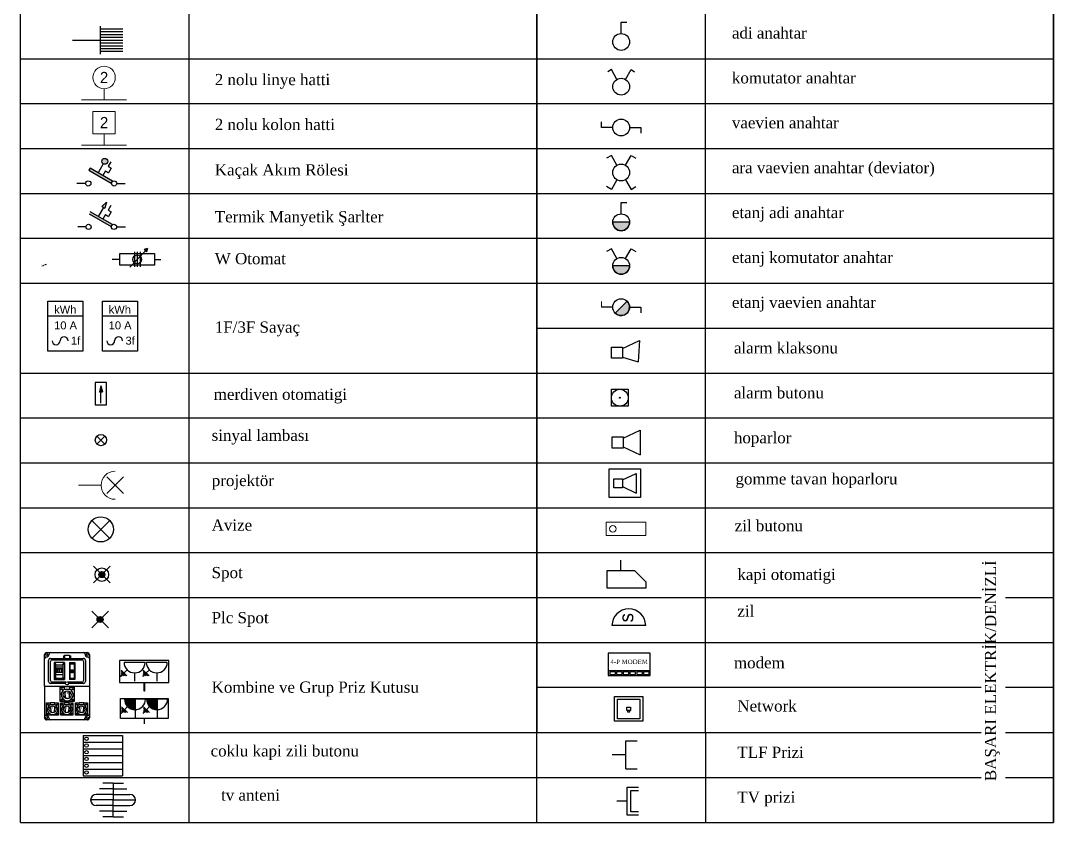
# Model space of a CAD drawing. Header units: centimetres. Extents: x 158658 to 162658, y -423569 to -420790.
# Drawn here: x 158658 to 159578, y -423282 to -422568 of the extents above; entities that cross this region are included whole.
import ezdxf
from ezdxf.enums import TextEntityAlignment as Align

# ---------------------------------------------------------------- set-up
doc = ezdxf.new("R2010")
doc.units = ezdxf.units.CM
doc.header["$MEASUREMENT"] = 0
doc.layers.add('DOGAL_ZEMIN_KLISE', color=5, linetype='Continuous', lineweight=0)
doc.layers.add('esembol', color=4, linetype='Continuous', lineweight=30)
doc.layers.add('eyazi', color=2, linetype='Continuous')
doc.styles.add('Başarı', font='times.ttf', dxfattribs={"height": 0.08})

# ---------------------------------------------------------------- blocks, each defined once
blk = doc.blocks.new('A$C660572BC')
at = {"layer": 'esembol'}
for p, q in [((0, 47.11), (0, 58.22)), ((1.78, 60), (11.24, 60)), ((5.29, 60), (38.22, 60)), ((16.85, 57), (17.74, 57)), ((16.85, 57), (16.85, 54.77)), ((17.74, 57.72), (22.26, 57.72)), ((17.74, 57.72), (17.74, 54.77)), ((22.26, 57.72), (22.26, 54.77)), ((22.26, 57), (23.15, 57)), ((23.15, 57), (23.15, 54.77)), ((40, 58.22), (40, 30)), ((0, 30), (0, 54.73)), ((3.64, 34.32), (3.64, 52.99)), ((5.27, 35.16), (5.27, 51.96)), ((5.41, 54.77), (34.59, 54.77)), ((6.87, 53.56), (33.13, 53.56)), ((17.8, 51.02), (8.42, 51.02)), ((8.42, 51.02), (8.42, 35.97)), ((17.8, 51.02), (17.8, 35.97)), ((22.2, 51.02), (22.2, 35.97)), ((22.2, 51.02), (26.89, 51.02)), ((34.73, 51.96), (34.73, 35.16)), ((36.36, 52.99), (36.36, 34.32)), ((0, 30), (40, 30)), ((0, 30), (0, 1.78)), ((18.54, 32.55), (5.41, 32.55)), ((18.95, 33.56), (6.87, 33.56)), ((8.42, 35.97), (17.8, 35.97)), ((14.04, 16.45), (14.04, 29.18)), ((14.04, 29.18), (17.88, 29.18)), ((17.88, 29.61), (22.5, 29.61)), ((17.88, 27.25), (17.88, 29.61)), ((33.13, 33.56), (21.05, 33.56)), ((34.59, 32.55), (21.46, 32.55)), ((26.89, 35.97), (22.2, 35.97)), ((22.5, 27.25), (22.5, 29.61)), ((22.5, 29.18), (26.34, 29.18)), ((26.34, 29.18), (26.34, 16.45)), ((40, 30), (40, 1.78)), ((17.88, 27.25), (22.5, 27.25)), ((18.11, 19.5), (18.51, 25.53)), ((18.13, 25.3), (18.42, 19.33)), ((22.25, 25.3), (21.85, 19.27)), ((22.22, 19.5), (21.94, 25.48)), ((1.84, 4.26), (1.84, 15.26)), ((1.84, 15.26), (5.16, 15.26)), ((5.16, 15.63), (9.16, 15.63)), ((5.16, 13.59), (5.16, 15.63)), ((5.16, 13.59), (9.16, 13.59)), ((5.38, 11.91), (5.63, 6.75)), ((8.94, 11.91), (8.6, 6.7)), ((9.16, 13.59), (9.16, 15.63)), ((9.16, 15.26), (12.48, 15.26)), ((12.48, 15.26), (12.48, 4.26)), ((26.34, 16.45), (14.04, 16.45)), ((14.56, 4.26), (14.56, 15.26)), ((14.56, 15.26), (17.88, 15.26)), ((17.88, 15.63), (21.87, 15.63)), ((17.88, 13.59), (17.88, 15.63)), ((17.88, 13.59), (21.87, 13.59)), ((18.1, 11.91), (18.35, 6.75)), ((21.65, 11.91), (21.31, 6.7)), ((21.87, 13.59), (21.87, 15.63)), ((21.87, 15.26), (25.19, 15.26)), ((25.19, 15.26), (25.19, 4.26)), ((27.52, 4.26), (27.52, 15.26)), ((27.52, 15.26), (30.84, 15.26)), ((30.84, 13.59), (30.84, 15.63)), ((30.84, 15.63), (34.83, 15.63)), ((30.84, 13.59), (34.83, 13.59)), ((31.06, 11.91), (31.31, 6.75)), ((34.62, 11.91), (34.27, 6.7)), ((34.83, 13.59), (34.83, 15.63)), ((34.83, 15.26), (38.15, 15.26)), ((38.15, 15.26), (38.15, 4.26)), ((12.48, 4.26), (1.84, 4.26)), ((25.19, 4.26), (14.56, 4.26)), ((38.15, 4.26), (27.52, 4.26)), ((38.22, 0), (1.78, 0))]:
    blk.add_line(p, q, dxfattribs=at)
for points in [[(10.06, 49.16), (16.25, 49.16), (16.25, 37.01), (10.06, 37.01)], [(22.75, 50.05), (26.33, 50.05), (26.33, 36.8), (22.75, 36.8)], [(10.29, 45.76), (16.14, 45.76), (16.14, 42.12), (10.29, 42.12)], [(10.46, 45.45), (16.06, 45.45), (16.06, 45.07), (10.46, 45.07)], [(10.82, 45.07), (11.09, 45.07), (11.09, 42.7), (10.82, 42.7)], [(13.13, 45.07), (13.39, 45.07), (13.39, 42.7), (13.13, 42.7)], [(15.44, 45.07), (15.71, 45.07), (15.71, 42.7), (15.44, 42.7)], [(23.72, 44.68), (25.13, 44.68), (25.13, 42.01), (23.72, 42.01)]]:
    blk.add_lwpolyline(points, close=True, dxfattribs=at)
for points in [[(10.06, 47.34), (16.25, 47.34)], [(26.89, 51.02), (26.89, 35.97)], [(10.06, 40.55), (16.25, 40.55)], [(22.75, 43.42), (26.33, 43.42)]]:
    blk.add_lwpolyline(points, dxfattribs=at)
for centre, radius in [((1.78, 58.17), 0.864), ((38.22, 58.17), 0.864), ((9.37, 49.92), 0.54), ((16.95, 49.92), 0.54), ((9.29, 36.83), 0.54), ((16.95, 36.83), 0.54), ((15.29, 27.32), 0.54), ((20, 32.55), 1.46), ((25.08, 27.32), 0.54), ((15.29, 17.94), 0.54), ((20.19, 22.41), 3.55), ((25.08, 17.94), 0.54), ((2.93, 13.65), 0.467), ((7.16, 9.41), 3.07), ((11.39, 13.65), 0.467), ((15.64, 13.65), 0.467), ((19.87, 9.41), 3.07), ((24.1, 13.65), 0.467), ((28.6, 13.65), 0.467), ((32.83, 9.41), 3.07), ((37.06, 13.65), 0.467), ((1.78, 1.83), 0.864), ((2.93, 5.55), 0.467), ((11.39, 5.55), 0.467), ((15.64, 5.55), 0.467), ((24.1, 5.55), 0.467), ((28.6, 5.55), 0.467), ((37.06, 5.55), 0.467), ((38.22, 1.83), 0.864)]:
    blk.add_circle(centre, radius, dxfattribs=at)
for centre, radius, start, end in [((1.78, 58.22), 1.78, 90, 180), ((1.33, 54.73), 1.33, 90.54494, 180), ((1.3, 58.73), 2.67, 270.54494, 359.12611), ((5.29, 58.67), 1.33, 90, 179.12611), ((34.71, 58.67), 1.33, 0.87389, 90), ((38.7, 58.73), 2.67, 180.87389, 269.45506), ((38.22, 58.22), 1.78, 0, 90), ((38.22, 58.22), 1.78, 0, 90), ((38.67, 54.73), 1.33, 0, 89.45506), ((5.41, 52.99), 1.78, 90, 180), ((6.87, 51.96), 1.6, 90, 180), ((33.13, 51.96), 1.6, 0, 90), ((34.59, 52.99), 1.78, 0, 90), ((5.41, 34.32), 1.78, 180, 270), ((6.87, 35.16), 1.6, 180, 270), ((33.13, 35.16), 1.6, 270, 0), ((34.59, 34.32), 1.78, 270, 0), ((20.19, 22.41), 5.37, 115.50859, 64.49141), ((7.16, 9.41), 4.63, 115.50859, 64.49141), ((19.87, 9.41), 4.63, 115.50859, 64.49141), ((32.83, 9.41), 4.63, 115.50859, 64.49141), ((1.33, 5.27), 1.33, 180, 269.45506), ((1.78, 1.78), 1.78, 180, 270), ((1.78, 1.78), 1.78, 180, 270), ((1.3, 1.27), 2.67, 0.87389, 89.45506), ((5.29, 1.33), 1.33, 180.87389, 270), ((34.71, 1.33), 1.33, 270, 359.12611), ((38.7, 1.27), 2.67, 90.54494, 179.12611), ((38.22, 1.78), 1.78, 270, 0), ((38.22, 1.78), 1.78, 270, 0), ((38.22, 1.78), 1.78, 270, 0), ((38.67, 5.27), 1.33, 270.54494, 0)]:
    blk.add_arc(centre, radius, start, end, dxfattribs=at)
at = {"layer": 'eyazi', "attachment_point": 3}
for s, insert, char_height, width in [('\\pxqc;{\\fTimes New Roman Tur|b0|i0|c162|p18;3\\P\\fArial|b0|i0|c162|p34;\\H1.083x;~}', (26.41, 25.26), 2.3152, 12.6168), ('\\pxqc;{\\fTimes New Roman Tur|b0|i0|c162|p18;1\\P\\fArial|b0|i0|c162|p34;\\H1.083x;~}', (12.58, 11.72), 2, 10.8989), ('\\pxqc;{\\fTimes New Roman Tur|b0|i0|c162|p18;1\\P\\fArial|b0|i0|c162|p34;\\H1.083x;~}', (25.23, 11.72), 2, 10.8989), ('\\pxqc;{\\fTimes New Roman Tur|b0|i0|c162|p18;1\\P\\fArial|b0|i0|c162|p34;\\H1.083x;~}', (38.24, 11.72), 2, 10.8989)]:
    blk.add_mtext(s, dxfattribs=dict(at, insert=insert, char_height=char_height, width=width))
blk = doc.blocks.new('kapi otomatigi')
at = {"color": 0}
blk.add_line((0.125, 0.15), (0.125, 0.2469), dxfattribs=at)
blk.add_lwpolyline([(0, 0), (0.35, 0), (0.35, 0.05), (0.25, 0.15), (0, 0.15)], close=True, dxfattribs=at)
blk = doc.blocks.new('gomme tavan hoparloru')
at = {"layer": 'esembol'}
for p, q in [((0.15, 0.038), (0.3, 0.109)), ((0.3, 0.109), (0.3, -0.109)), ((0.15, -0.038), (0.3, -0.109))]:
    blk.add_line(p, q, dxfattribs=at)
for points in [[(0, 0.159), (0.35, 0.159), (0.35, -0.159), (0, -0.159)], [(0.05, 0.05), (0.15, 0.05), (0.15, -0.05), (0.05, -0.05)]]:
    blk.add_lwpolyline(points, close=True, dxfattribs=at)
blk = doc.blocks.new('hoparlor')
at = {"layer": 'esembol'}
for p, q in [((0.1, 0.0384), (0.25, 0.109)), ((0.25, 0.109), (0.25, -0.109)), ((0.1, -0.0384), (0.25, -0.109))]:
    blk.add_line(p, q, dxfattribs=at)
blk.add_lwpolyline([(0, 0.05), (0.1, 0.05), (0.1, -0.05), (0, -0.05)], close=True, dxfattribs=at)
blk = doc.blocks.new('alarm butonu')
at = {"layer": 'esembol'}
blk.add_lwpolyline([(-0.05, 0.05), (0.05, 0.05), (0.05, -0.05), (-0.05, -0.05)], close=True, dxfattribs=at)
for radius in [0.05, 0.0025]:
    blk.add_circle((0, 0), radius, dxfattribs=at)
blk = doc.blocks.new('alarm klaksonu')
at = {"layer": 'esembol'}
for p, q in [((0.1, 0.0384), (0.25, 0.109)), ((0.25, 0.109), (0.2391, -0.0812)), ((0.1, -0.0384), (0.2391, -0.0812))]:
    blk.add_line(p, q, dxfattribs=at)
blk.add_lwpolyline([(0, 0.05), (0.1, 0.05), (0.1, -0.05), (0, -0.05)], close=True, dxfattribs=at)
blk = doc.blocks.new('zil butonu')
at = {"layer": 'esembol', "lineweight": 0}
for p, q in [((0, 0.06), (0.1763, 0.06)), ((0, 0.06), (0, 0)), ((0.1763, 0.06), (0.1763, 0)), ((0, 0), (0.1763, 0))]:
    blk.add_line(p, q, dxfattribs=at)
blk.add_circle((0.0295, 0.03), 0.015, dxfattribs=at)
blk = doc.blocks.new('projektör')
at = {"color": 0, "lineweight": 0}
for p, q in [((0, 0), (-0.2, 0)), ((0.0508, 0.0742), (0.1992, -0.0742)), ((0.0508, -0.0742), (0.1992, 0.0742))]:
    blk.add_line(p, q, dxfattribs=at)
blk.add_circle((0.125, 0), 0.005, dxfattribs=at)
blk.add_arc((0.125, 0), 0.125, 90, 270, dxfattribs=at)
blk = doc.blocks.new('2 nolu kolon hatti')
at = {"color": 0, "lineweight": 0}
for p, q in [((0, 0.1), (0, 0)), ((-0.2, 0), (0.2, 0))]:
    blk.add_line(p, q, dxfattribs=at)
blk.add_lwpolyline([(-0.1, 0.3), (0.1, 0.3), (0.1, 0.1), (-0.1, 0.1)], close=True, dxfattribs=at)
blk.add_text('2', height=0.1, dxfattribs=at).set_placement((0, 0.2), align=Align.MIDDLE_CENTER)
blk = doc.blocks.new('2 nolu linye hatti')
at = {"color": 0, "lineweight": 0}
for p, q in [((0, 0.1), (0, 0)), ((-0.2, 0), (0.2, 0))]:
    blk.add_line(p, q, dxfattribs=at)
blk.add_circle((0, 0.2), 0.1, dxfattribs=at)
blk.add_text('2', height=0.1, dxfattribs=at).set_placement((0, 0.2), align=Align.MIDDLE_CENTER)
blk = doc.blocks.new('etanj vaevien anahtar')
at = {"layer": 'esembol'}
h = blk.add_hatch(color=256, dxfattribs=at)
edge = h.paths.add_edge_path()
edge.add_arc((0, 0), 0.075, 225, 360)
edge.add_arc((0, 0), 0.075, 360, 405)
edge.add_line((0.053, 0.053), (-0.053, -0.053))
at = {"color": 0, "lineweight": 0}
blk.add_line((-0.175, 0), (-0.175, 0.05), dxfattribs=at)
at = {"layer": 'esembol'}
for p, q in [((-0.053, -0.053), (0.053, 0.053)), ((-0.075, 0), (-0.175, 0)), ((0.075, 0), (0.175, 0)), ((0.175, 0), (0.175, -0.05))]:
    blk.add_line(p, q, dxfattribs=at)
blk.add_lwpolyline([(-0.053, -0.053, 0.668179), (0.075, 0, 0.198912), (0.053, 0.053)], format="xyb", close=True, dxfattribs=at)
blk.add_circle((0, 0), 0.075, dxfattribs=at)
blk = doc.blocks.new('etanj komutator anahtar')
at = {"layer": 'esembol'}
h = blk.add_hatch(color=256, dxfattribs=at)
edge = h.paths.add_edge_path()
edge.add_line((0.075, 0), (-0.075, 0))
edge.add_arc((0, 0), 0.075, 180, 360)
for p, q in [((-0.0875, 0.1516), (-0.1308, 0.1266)), ((-0.0375, 0.065), (-0.0875, 0.1516)), ((0.0375, 0.065), (0.0875, 0.1516)), ((0.0875, 0.1516), (0.1308, 0.1266)), ((0.075, 0), (-0.075, 0))]:
    blk.add_line(p, q, dxfattribs=at)
blk.add_lwpolyline([(0.075, 0), (-0.075, 0, 1)], format="xyb", close=True, dxfattribs=at)
blk.add_circle((0, 0), 0.075, dxfattribs=at)
blk = doc.blocks.new('etanj adi anahtar')
at = {"layer": 'esembol'}
h = blk.add_hatch(color=256, dxfattribs=at)
edge = h.paths.add_edge_path()
edge.add_line((0.075, 0), (-0.075, 0))
edge.add_arc((0, 0), 0.075, 180, 360)
for p, q in [((0, 0.175), (0.05, 0.175)), ((0, 0.075), (0, 0.175)), ((0.075, 0), (-0.075, 0))]:
    blk.add_line(p, q, dxfattribs=at)
blk.add_lwpolyline([(0.075, 0), (-0.075, 0, 1)], format="xyb", close=True, dxfattribs=at)
blk.add_circle((0, 0), 0.075, dxfattribs=at)
blk = doc.blocks.new('ara vaevien anahtar (deviator)')
at = {"layer": 'esembol'}
for p, q in [((-0.0875, 0.1516), (-0.1308, 0.1266)), ((-0.0375, 0.065), (-0.0875, 0.1516)), ((0.0375, 0.065), (0.0875, 0.1516)), ((0.0875, 0.1516), (0.1308, 0.1266)), ((-0.0375, -0.065), (-0.0875, -0.1516)), ((0.0375, -0.065), (0.0875, -0.1516)), ((-0.0875, -0.1516), (-0.1308, -0.1266)), ((0.0875, -0.1516), (0.1308, -0.1266))]:
    blk.add_line(p, q, dxfattribs=at)
blk.add_circle((0, 0), 0.075, dxfattribs=at)
blk = doc.blocks.new('vaevien anahtar')
at = {"layer": 'esembol'}
for p, q in [((-0.175, 0), (-0.175, 0.05)), ((-0.075, 0), (-0.175, 0)), ((0.075, 0), (0.175, 0)), ((0.175, 0), (0.175, -0.05))]:
    blk.add_line(p, q, dxfattribs=at)
blk.add_circle((0, 0), 0.075, dxfattribs=at)
blk = doc.blocks.new('komutator anahtar')
at = {"layer": 'esembol'}
for p, q in [((-0.0875, 0.1516), (-0.12, 0.1328)), ((-0.0375, 0.065), (-0.0875, 0.1516)), ((0.0375, 0.065), (0.0875, 0.1516)), ((0.0875, 0.1516), (0.12, 0.1328))]:
    blk.add_line(p, q, dxfattribs=at)
blk.add_circle((0, 0), 0.075, dxfattribs=at)
blk = doc.blocks.new('adi anahtar')
at = {"layer": 'esembol'}
for p, q in [((0, 0.175), (0.05, 0.175)), ((0, 0.075), (0, 0.175))]:
    blk.add_line(p, q, dxfattribs=at)
blk.add_circle((0, 0), 0.075, dxfattribs=at)
blk = doc.blocks.new('sinyal lambası')
at = {"color": 0}
for p, q in [((0.0354, -0.0354), (-0.0354, 0.0354)), ((-0.0354, -0.0354), (0.0354, 0.0354))]:
    blk.add_line(p, q, dxfattribs=at)
blk.add_circle((0, 0), 0.05, dxfattribs=at)
blk = doc.blocks.new('merdiven otomatigi')
blk.add_hatch(color=0).paths.add_polyline_path([(-0.0367, 0.0172), (-0.05, 0.0684), (-0.0633, 0.0172)])
at = {"color": 0}
for p, q in [((-0.05, 0.0684), (-0.0633, 0.0172)), ((-0.0633, 0.0172), (-0.0367, 0.0172)), ((-0.05, 0.0684), (-0.0367, 0.0172)), ((-0.05, -0.0848), (-0.05, 0.0172))]:
    blk.add_line(p, q, dxfattribs=at)
for points in [[(-0.1, -0.1), (0, -0.1), (0, 0.1), (-0.1, 0.1)], [(-0.0367, 0.0172), (-0.05, 0.0684), (-0.0633, 0.0172)]]:
    blk.add_lwpolyline(points, close=True, dxfattribs=at)
blk = doc.blocks.new('A$C79335AB8')
at = {"layer": 'esembol'}
for p, q in [((25, 0), (25, 25)), ((25, 22.5), (45, 22.5)), ((25, 20), (45, 20)), ((0, 12.5), (25, 12.5)), ((25, 17.5), (45, 17.5)), ((25, 15), (45, 15)), ((25, 12.5), (45, 12.5)), ((25, 10), (45, 10)), ((25, 7.5), (45, 7.5)), ((25, 5), (45, 5)), ((25, 2.5), (45, 2.5))]:
    blk.add_line(p, q, dxfattribs=at)
blk = doc.blocks.new('A$C3A996FED')
at = {"layer": 'esembol'}
blk.add_line((30, 0), (0, 0), dxfattribs=at)
blk.add_arc((15, 0), 15, 0, 180, dxfattribs=at)
blk.add_text('s', height=12.5, rotation=90, dxfattribs=at).set_placement((18.97, 2.84))
blk = doc.blocks.new('A$C65FA4EAB')
at = {"layer": 'esembol'}
for p, q in [((18.45, 0), (18.45, 25)), ((18.45, 25), (28.45, 25)), ((18.45, 12.5), (6.02, 12.5)), ((18.45, 0), (28.45, 0))]:
    blk.add_line(p, q, dxfattribs=at)
blk = doc.blocks.new('A$C0F954FB0')
at = {"layer": 'esembol'}
blk.add_line((18.45, 12.5), (9.23, 12.5), dxfattribs=at)
for points in [[(28.45, 0), (18.45, 0), (18.45, 25), (28.45, 25)], [(28.45, 3), (21.45, 3), (21.45, 22), (28.45, 22)]]:
    blk.add_lwpolyline(points, dxfattribs=at)
blk = doc.blocks.new('A$C346063B0')
at = {"color": 0}
for p, q in [((20, 30), (10.77, 30)), ((20, 30), (20, 15)), ((20, 30), (29.23, 30)), ((20, 20), (5, 20)), ((20, 25), (7.89, 25)), ((20, 25), (32.11, 25)), ((20, 20), (35, 20)), ((20, 15), (0, 15)), ((20, 10), (5, 10)), ((20, 15), (40, 15)), ((20, 0), (20, 15)), ((20, 10), (35, 10)), ((20, 5), (7.89, 5)), ((20, 0), (10.77, 0)), ((20, 5), (32.11, 5)), ((20, 0), (29.23, 0))]:
    blk.add_line(p, q, dxfattribs=at)
for centre, start, end in [((5, 15), 90, 180), ((35, 15), 0, 90), ((5, 15), 180, 270), ((35, 15), 270, 0)]:
    blk.add_arc(centre, 5, start, end, dxfattribs=at)
blk = doc.blocks.new('A$C1C3A1EA0')
at = {"layer": 'esembol'}
for p, q in [((0, 36), (0, 30)), ((0, 36), (35, 36)), ((0, 30), (35, 30)), ((0, 30), (0, 24)), ((0, 30), (35, 30)), ((35, 36), (35, 30)), ((35, 30), (35, 24)), ((0, 24), (35, 24)), ((0, 24), (0, 18)), ((0, 24), (35, 24)), ((35, 24), (35, 18)), ((0, 18), (35, 18)), ((0, 18), (0, 12)), ((0, 18), (35, 18)), ((0, 12), (35, 12)), ((0, 12), (0, 6)), ((0, 12), (35, 12)), ((35, 18), (35, 12)), ((35, 12), (35, 6)), ((0, 6), (35, 6)), ((0, 6), (0, 0)), ((0, 6), (35, 6)), ((35, 6), (35, 0)), ((0, 0), (35, 0))]:
    blk.add_line(p, q, dxfattribs=at)
for centre in [(2.95, 33), (2.95, 27), (2.95, 21), (2.95, 15), (2.95, 9), (2.95, 3)]:
    blk.add_circle(centre, 1.5, dxfattribs=at)
blk = doc.blocks.new('A$C4D852A17')
at = {"layer": 'esembol'}
for p, q in [((12.49, 27.31), (27.31, 12.49)), ((27.31, 27.31), (12.49, 12.49))]:
    blk.add_line(p, q, dxfattribs=at)
blk.add_circle((19.9, 19.9), 11.19, dxfattribs=at)
blk = doc.blocks.new('A$C2E5E1436')
at = {"layer": 'esembol'}
h = blk.add_hatch(color=256, dxfattribs=at)
edge = h.paths.add_edge_path()
edge.add_arc((13.18, 13.18), 2.7, 0, 180)
edge.add_arc((13.18, 13.18), 2.7, 180, 360)
for p, q in [((5.77, 20.59), (20.59, 5.77)), ((20.59, 20.59), (5.77, 5.77))]:
    blk.add_line(p, q, dxfattribs=at)
for radius in [6.03, 2.7]:
    blk.add_circle((13.18, 13.18), radius, dxfattribs=at)
blk = doc.blocks.new('A$C520E7D10')
at = {"layer": 'esembol'}
for p, q in [((0.0974, 0.0796), (0.0974, 0.0696)), ((0.1134, 0.0696), (0.1134, 0.0796)), ((0.0974, 0.0696), (0.1134, 0.0696))]:
    blk.add_line(p, q, dxfattribs=at)
for points in [[(0, 0.1843), (0.2109, 0.1843), (0.2109, 0), (0, 0)], [(0.0224, 0.1634), (0.1878, 0.1634), (0.1878, 0.0185), (0.0224, 0.0185)], [(0.0909, 0.1059), (0.1198, 0.1059), (0.1198, 0.0796), (0.0909, 0.0796)]]:
    blk.add_lwpolyline(points, close=True, dxfattribs=at)
blk = doc.blocks.new('A$C2A213593')
at = {"layer": 'esembol', "linetype": 'ByBlock'}
h = blk.add_hatch(color=256, dxfattribs=at)
edge = h.paths.add_edge_path()
edge.add_arc((19.48, 17.22), 2.05, 270, 450)
edge.add_arc((19.48, 17.22), 2.05, 90, 270)
h.paths.add_polyline_path([(9.26, 12.48), (8.4, 10.99), (23.97, 2), (24.83, 3.49)])
at = {"layer": 'esembol'}
for p, q in [((18.46, 15.44), (14.87, 9.24)), ((23.66, 16.94), (21.82, 13.74)), ((9.26, 12.48), (8.4, 10.99)), ((8.4, 10.99), (23.97, 2)), ((24.83, 3.49), (9.26, 12.48)), ((19.98, 10.55), (18.13, 7.35)), ((19.98, 10.55), (22.15, 9.29)), ((21.82, 13.74), (23.99, 12.49)), ((23.99, 12.49), (22.15, 9.29)), ((23.97, 2), (24.83, 3.49))]:
    blk.add_line(p, q, dxfattribs=at)
for points in [[(6.18, 1.83), (0, 1.83)], [(27.82, 1.83), (33.59, 1.83)]]:
    blk.add_lwpolyline(points, dxfattribs=at)
for centre, radius in [((19.48, 17.22), 2.05), ((8.01, 1.83), 1.83), ((25.99, 1.83), 1.83)]:
    blk.add_circle(centre, radius, dxfattribs=at)
blk = doc.blocks.new('A$C323236B2')
at = {"layer": 'esembol'}
h = blk.add_hatch(color=256, dxfattribs=at)
h.paths.add_polyline_path([(29.03, 2.47), (30.09, 4.3), (10.91, 15.37), (9.85, 13.54)])
h.paths.add_polyline_path([(24.98, 23.77), (21.03, 20.02), (23.7, 18.47)])
for p, q in [((22.37, 19.25), (17.82, 11.38)), ((24.98, 23.77), (21.03, 20.02)), ((21.03, 20.02), (23.7, 18.47)), ((24.98, 23.77), (23.7, 18.47)), ((28.65, 20.86), (26.38, 16.93)), ((9.85, 13.54), (29.03, 2.47)), ((30.09, 4.3), (10.91, 15.37)), ((24.11, 13), (21.84, 9.06)), ((24.11, 13), (26.78, 11.45)), ((26.38, 16.93), (29.06, 15.38)), ((29.06, 15.38), (26.78, 11.45)), ((29.03, 2.47), (30.09, 4.3))]:
    blk.add_line(p, q, dxfattribs=at)
for points in [[(7.11, 2.25), (0, 2.25)], [(33.77, 2.25), (41.55, 2.25)]]:
    blk.add_lwpolyline(points, dxfattribs=at)
for centre in [(9.37, 2.25), (31.51, 2.25)]:
    blk.add_circle(centre, 2.25, dxfattribs=at)
blk = doc.blocks.new('A$C766E59B4')
at = {"layer": 'esembol'}
blk.add_hatch(color=256, dxfattribs=at).paths.add_polyline_path([(22.26, 12.18), (23.94, 10.51), (24.57, 12.83)])
for p, q in [((12.3, 0), (23.1, 11.34)), ((23.94, 10.51), (22.26, 12.18))]:
    blk.add_line(p, q, dxfattribs=at)
for points in [[(5.39, 9.35), (29.39, 9.35), (29.39, 1.35), (5.39, 1.35)], [(22.26, 12.18), (23.94, 10.51), (24.57, 12.83)]]:
    blk.add_lwpolyline(points, close=True, dxfattribs=at)
for points in [[(15.39, 10.52), (15.39, 0.25)], [(17.39, 10.52), (17.39, 0.25)], [(19.39, 10.52), (19.39, 0.25)], [(24.57, 12.83), (22.26, 12.18)], [(24.57, 12.83), (23.94, 10.51)], [(5.39, 5.35), (0, 5.35)], [(29.39, 5.35), (33.87, 5.35)]]:
    blk.add_lwpolyline(points, dxfattribs=at)
blk.add_circle((17.39, 5.35), 3.06, dxfattribs=at)
blk = doc.blocks.new('A$C1B8F339A')
at = {"layer": 'esembol'}
for points in [[(0, 44.51), (31.31, 44.51), (31.31, 31.27), (0, 31.27)], [(0, 44.51), (31.31, 44.51), (31.31, 0), (0, 0)], [(0, 44.51), (31.31, 44.51), (31.31, 31.27), (0, 31.27)], [(0, 44.51), (31.31, 44.51), (31.31, 0), (0, 0)]]:
    blk.add_lwpolyline(points, close=True, dxfattribs=at)
for centre, start, end in [((7.4, 9.35), 180, 0), ((14.46, 9.35), 0, 180)]:
    blk.add_arc(centre, 3.53, start, end, dxfattribs=at)
at = {"layer": 'esembol', "char_height": 7.0859, "attachment_point": 1}
for s, insert in [('{\\fArial|b0|i0|c0|p34;kWh}', (5.62, 40.71)), ('{\\fArial|b0|i0|c0|p34;kWh}', (5.62, 40.71)), ('{\\fArial|b0|i0|c0|p34;10 A}', (5.62, 26.61)), ('{\\fArial|b0|i0|c0|p34;10 A}', (5.62, 26.61))]:
    blk.add_mtext(s, dxfattribs=dict(at, insert=insert))
at = {"layer": 'esembol', "insert": (28.85, 13.01), "char_height": 7.0859, "width": 7.6149, "attachment_point": 3}
blk.add_mtext('{\\fArial|b0|i0|c0|p34;1f}', dxfattribs=at)
blk = doc.blocks.new('A$C269D1506')
at = {"layer": 'esembol'}
for points in [[(0, 44.51), (31.31, 44.51), (31.31, 31.27), (0, 31.27)], [(0, 44.51), (31.31, 44.51), (31.31, 0), (0, 0)], [(0, 44.51), (31.31, 44.51), (31.31, 31.27), (0, 31.27)], [(0, 44.51), (31.31, 44.51), (31.31, 0), (0, 0)]]:
    blk.add_lwpolyline(points, close=True, dxfattribs=at)
for centre, start, end in [((7.4, 9.35), 180, 0), ((14.46, 9.35), 0, 180)]:
    blk.add_arc(centre, 3.53, start, end, dxfattribs=at)
at = {"layer": 'esembol', "char_height": 7.0859, "attachment_point": 1}
for s, insert in [('{\\fArial|b0|i0|c0|p34;kWh}', (5.62, 40.71)), ('{\\fArial|b0|i0|c0|p34;kWh}', (5.62, 40.71)), ('{\\fArial|b0|i0|c0|p34;10 A}', (5.62, 26.61)), ('{\\fArial|b0|i0|c0|p34;10 A}', (5.62, 26.61))]:
    blk.add_mtext(s, dxfattribs=dict(at, insert=insert))
at = {"layer": 'esembol', "insert": (28.85, 13.01), "char_height": 7.0859, "width": 8.9294, "attachment_point": 3}
blk.add_mtext('{\\fArial|b0|i0|c162|p34;3\\fArial|b0|i0|c0|p34;f}', dxfattribs=at)
blk = doc.blocks.new('A$C59C477EA')
at = {"layer": 'esembol'}
h = blk.add_hatch(color=256, dxfattribs=at)
edge = h.paths.add_edge_path()
edge.add_arc((7.41, 7.41), 2.7, 0, 180)
edge.add_arc((7.41, 7.41), 2.7, 180, 360)
for p, q in [((0, 14.83), (14.83, 0)), ((14.83, 14.83), (0, 0))]:
    blk.add_line(p, q, dxfattribs=at)
blk.add_circle((7.41, 7.41), 2.7, dxfattribs=at)
blk = doc.blocks.new('toprakli priz')
at = {"layer": 'esembol'}
for p, q in [((0, 0), (0, 0.1)), ((0.088, -0.037), (0.126, 0.001)), ((0.161, -0.034), (0.091, 0.036)), ((0.161, -0.017), (0.108, 0.036)), ((0.161, 0.001), (0.126, 0.036)), ((0.161, 0.019), (0.144, 0.036)), ((0.166, 0.041), (0.158, 0.04)), ((0.165, 0.033), (0.158, 0.04)), ((0.165, 0.033), (0.166, 0.041)), ((-0.125, -0.125), (0.125, -0.125))]:
    blk.add_line(p, q, dxfattribs=at)
blk.add_arc((0, -0.125), 0.125, 0, 180, dxfattribs=at)
blk = doc.blocks.new('A$C344C5D39')
at = {"layer": 'esembol'}
for points in [[(0, 0), (43.95, 0), (43.95, 19.51), (0, 19.51)], [(21.97, 19.51), (21.95, 19.51), (21.95, 27.09), (21.97, 27.09)]]:
    blk.add_lwpolyline(points, close=True, dxfattribs=at)
at = {"layer": 'esembol', "xscale": 75, "yscale": 75, "zscale": 75}
for p in [(10.88, 10.88), (30.6, 10.88)]:
    blk.add_blockref('toprakli priz', p, dxfattribs=at)
blk = doc.blocks.new('etanj priz')
at = {"layer": 'esembol'}
h = blk.add_hatch(color=256, dxfattribs=at)
edge = h.paths.add_edge_path()
edge.add_line((0, 0), (0.125, 0))
edge.add_arc((0, 0), 0.125, 0, 90)
edge.add_line((0, 0.125), (0, 0))
for p, q in [((0, 0), (0, 0.222)), ((0.088, 0.088), (0.126, 0.126)), ((0.161, 0.091), (0.091, 0.161)), ((0.161, 0.108), (0.108, 0.161)), ((0.161, 0.126), (0.126, 0.161)), ((0.161, 0.144), (0.144, 0.161)), ((0.166, 0.166), (0.158, 0.165)), ((0.165, 0.158), (0.158, 0.165)), ((0.165, 0.158), (0.166, 0.166)), ((-0.125, 0), (0.125, 0))]:
    blk.add_line(p, q, dxfattribs=at)
blk.add_lwpolyline([(0, 0), (0.125, 0, 0.414214), (0, 0.125)], format="xyb", close=True, dxfattribs=at)
blk.add_arc((0, 0), 0.125, 0, 180, dxfattribs=at)
blk = doc.blocks.new('A$C56FA18DC')
at = {"layer": 'esembol'}
blk.add_lwpolyline([(0, 30.2), (56.9, 30.2), (56.9, 6.6), (0, 6.6)], close=True, dxfattribs=at)
blk.add_lwpolyline([(28.4, 6.6), (28.4, 0)], dxfattribs=at)
at = {"layer": 'esembol', "xscale": 100, "yscale": 100, "zscale": 100, "rotation": 180}
for p in [(17.4, 29.5), (43.6, 29.5)]:
    blk.add_blockref('etanj priz', p, dxfattribs=at)
blk = doc.blocks.new('A$C60B530C6')
at = {"layer": 'esembol'}
blk.add_line((37.42, 4.28), (0, 4.28), dxfattribs=at)
for points in [[(37.42, 19.94), (0, 19.94), (0, 0), (37.42, 0)], [(6.41, 3.31), (1.4, 3.31), (1.4, 0.9), (6.41, 0.9)], [(12.53, 3.31), (7.52, 3.31), (7.52, 0.9), (12.53, 0.9)], [(18.44, 3.31), (13.43, 3.31), (13.43, 0.9), (18.44, 0.9)], [(24.41, 3.31), (19.39, 3.31), (19.39, 0.9), (24.41, 0.9)], [(30.47, 3.31), (25.46, 3.31), (25.46, 0.9), (30.47, 0.9)], [(36.54, 3.31), (31.52, 3.31), (31.52, 0.9), (36.54, 0.9)]]:
    blk.add_lwpolyline(points, close=True, dxfattribs=at)
at = {"layer": 'eyazi', "insert": (2.66, 14.28), "char_height": 4, "width": 32.1225, "attachment_point": 1, "style": 'Başarı'}
blk.add_mtext('\\pxqc;4-P MODEM', dxfattribs=at)
blk = doc.blocks.new('1')
at = {"layer": 'DOGAL_ZEMIN_KLISE', "lineweight": 0}
for p, q in [((-5, 9), (0, 32)), ((0, 14), (-5, 9)), ((0, -37), (0, 37)), ((0, 32), (5, 9)), ((5, 9), (0, 14))]:
    blk.add_line(p, q, dxfattribs=at)
blk = doc.blocks.new('A$C67844AE1')
at = {"layer": 'DOGAL_ZEMIN_KLISE', "lineweight": 0}
blk.add_line((1.71, 1.81), (2.03, 0.96), dxfattribs=at)
at = {"layer": 'DOGAL_ZEMIN_KLISE', "lineweight": 0, "xscale": 0.04429725563305941, "yscale": 0.04429725557565689, "rotation": 290.5490000108962}
blk.add_blockref('1', (3.41, 1.94), dxfattribs=at)
at = {"layer": 'DOGAL_ZEMIN_KLISE', "lineweight": 0}
blk.add_text('KROKİ', height=0.5, rotation=290.549, dxfattribs=at).set_placement((0.18, 2.26))

msp = doc.modelspace()

# ---------------------------------------------------------------- linework, layer by layer
at = {"layer": 'eyazi'}
for p, q in [((158657.85, -423282.1), (158657.85, -421882.1)), ((158807.85, -423282.1), (158807.85, -421882.1)), ((159117.85, -421882.1), (159117.85, -423202.1)), ((159117.85, -423282.1), (159117.85, -421882.1)), ((159267.85, -423202.1), (159267.85, -421882.1)), ((159577.85, -421882.1), (159577.85, -423282.1)), ((159577.85, -421922.1), (159577.85, -423282.1)), ((159577.85, -423282.1), (159577.85, -421922.1)), ((159117.85, -422602.1), (158657.85, -422602.1)), ((159577.85, -422602.1), (159117.85, -422602.1)), ((159117.85, -422642.1), (158657.85, -422642.1)), ((159577.85, -422642.1), (159117.85, -422642.1)), ((159117.85, -422682.1), (158657.85, -422682.1)), ((159577.85, -422682.1), (159117.85, -422682.1)), ((159117.85, -422722.1), (158657.85, -422722.1)), ((159577.85, -422722.1), (159117.85, -422722.1)), ((159117.85, -422762.1), (158657.85, -422762.1)), ((159577.85, -422762.1), (159117.85, -422762.1)), ((159117.85, -422802.1), (158657.85, -422802.1)), ((159577.85, -422802.1), (159117.85, -422802.1)), ((159577.85, -422842.1), (159117.85, -422842.1)), ((159117.85, -422882.1), (158657.85, -422882.1)), ((159577.85, -422882.1), (159117.85, -422882.1)), ((159117.85, -422922.1), (158657.85, -422922.1)), ((159577.85, -422922.1), (159117.85, -422922.1)), ((159117.85, -422962.1), (158657.85, -422962.1)), ((159577.85, -422962.1), (159117.85, -422962.1)), ((159117.85, -423002.1), (158657.85, -423002.1)), ((159577.85, -423002.1), (159117.85, -423002.1)), ((159117.85, -423042.1), (158657.85, -423042.1)), ((159577.85, -423042.1), (159117.85, -423042.1)), ((159117.85, -423082.1), (158657.85, -423082.1)), ((159513.57, -423082.1), (159117.85, -423082.1)), ((159577.85, -423082.1), (159535.37, -423082.1)), ((159117.85, -423122.1), (158657.85, -423122.1)), ((159577.85, -423122.1), (159117.85, -423122.1)), ((159513.57, -423162.1), (159117.85, -423162.1)), ((159577.85, -423162.1), (159535.37, -423162.1)), ((158657.85, -423202.1), (159117.85, -423202.1)), ((159117.85, -423202.1), (159513.57, -423202.1)), ((159535.37, -423202.1), (159577.85, -423202.1))]:
    msp.add_line(p, q, dxfattribs=at)
for points in [[(159267.85, -423202.1), (159267.85, -423282.1)], [(158657.85, -423242.1), (159513.57, -423242.1)], [(159535.37, -423242.1), (159577.85, -423242.1)], [(158657.85, -423282.1), (159577.85, -423282.1)]]:
    msp.add_lwpolyline(points, dxfattribs=at)

# ---------------------------------------------------------------- block references
at = {"layer": 'esembol'}
for name, p in [('A$C79335AB8', (158703.93, -422597.7)), ('A$C67844AE1', (158675.87, -422787.43)), ('A$C1B8F339A', (158682.06, -422862.44)), ('A$C269D1506', (158730.67, -422862.44)), ('A$C4D852A17', (158709.34, -423041.02)), ('A$C2E5E1436', (158717.02, -423074.55)), ('A$C59C477EA', (158721.22, -423108.81)), ('A$C3A996FED', (159184.66, -423106.85)), ('A$C660572BC', (158679.16, -423190.82)), ('A$C60B530C6', (159181.23, -423151.34)), ('A$C1C3A1EA0', (158713.58, -423240.64)), ('A$C65FA4EAB', (159178.66, -423234.41)), ('A$C346063B0', (158720.21, -423277.17)), ('A$C0F954FB0', (159179.86, -423275.61))]:
    msp.add_blockref(name, p, dxfattribs=at)
for name, p, xscale, yscale, zscale in [('adi anahtar', (159192.85, -422586.87), 100, 100, 100), ('2 nolu linye hatti', (158732.16, -422638.55), 100, 100, 100), ('komutator anahtar', (159192.85, -422626.7), 100, 100, 100), ('2 nolu kolon hatti', (158732.16, -422678.7), 100, 100, 100), ('vaevien anahtar', (159192.85, -422663.13), 100, 100, 100), ('A$C2A213593', (158707.83, -422715.26), 1.28000000002794, 1.279999999329448, 1.28), ('ara vaevien anahtar (deviator)', (159192.85, -422703.13), 100, 100, 100), ('A$C323236B2', (158708.72, -422753.95), 1.023999999975786, 1.024000000208616, 1.024), ('etanj adi anahtar', (159192.85, -422747.5), 100, 100, 100), ('A$C766E59B4', (158739.45, -422787.43), 1.28000000002794, 1.279999999329448, 1.28), ('etanj komutator anahtar', (159192.85, -422786.31), 100, 100, 100), ('etanj vaevien anahtar', (159192.85, -422823.13), 100, 100, 100), ('alarm klaksonu', (159184.09, -422863.71), 100, 100, 100), ('merdiven otomatigi', (158734.36, -422900.21), 100, 100, 100), ('alarm butonu', (159191.7, -422903.84), 150, 150, 150), ('hoparlor', (159184.72, -422943.71), 100, 100, 100), ('sinyal lambası', (158729.36, -422941.54), 100, 100, 100), ('projektör', (158729.51, -422981.83), 100, 100, 100), ('gomme tavan hoparloru', (159182.16, -422980), 80, 80, 80), ('zil butonu', (159179.54, -423026.63), 200, 200, 200), ('kapi otomatigi', (159179.99, -423073.18), 100, 100, 100), ('A$C56FA18DC', (158746.68, -423194.41), 0.75, 0.75, 0.75), ('A$C520E7D10', (159186.95, -423192.06), 119.7211640537716, 119.721164053306, 119.7211640624999)]:
    msp.add_blockref(name, p, dxfattribs=dict(at, xscale=xscale, yscale=yscale, zscale=zscale))
at = {"layer": 'esembol', "rotation": 180}
msp.add_blockref('A$C344C5D39', (158789.99, -423138.05), dxfattribs=at)

# ---------------------------------------------------------------- texts
at = {"layer": 'esembol', "char_height": 10, "attachment_point": 1}
for s, insert, width in [('{\\fTimes New Roman|b0|i0|c162|p18;adi anahtar}', (159291.5, -422573.81), 286.35), ('{\\fTimes New Roman|b0|i0|c162|p18;2 nolu linye hatti}', (158830.8, -422615.35), 286.35), ('{\\fTimes New Roman|b0|i0|c162|p18;komutator anahtar}', (159291.5, -422613.81), 286.35), ('{\\fTimes New Roman|b0|i0|c162|p18;2 nolu kolon hatti}', (158830.8, -422655.35), 286.35), ('{\\fTimes New Roman|b0|i0|c162|p18;vaevien anahtar}', (159291.5, -422653.81), 286.35), ('{\\fTimes New Roman|b0|i0|c162|p18;ara vaevien anahtar (deviator)}', (159291.5, -422693.81), 286.35), ('{\\fTimes New Roman|b0|i0|c0|p18;Ka\\fTimes New Roman|b0|i0|c162|p18;çak Akım Rölesi}', (158830.8, -422695.8), 286.35), ('{\\fTimes New Roman|b0|i0|c162|p18;Termik Manyetik Şarlter}', (158830.8, -422737.59), 146.9854), ('{\\fTimes New Roman|b0|i0|c162|p18;etanj adi anahtar}', (159291.5, -422733.81), 286.35), ('{\\fTimes New Roman|b0|i0|c0|p18;W Otomat}', (158830.8, -422774.89), 286.35), ('{\\fTimes New Roman|b0|i0|c162|p18;etanj komutator anahtar}', (159291.5, -422773.81), 286.35), ('{\\fTimes New Roman|b0|i0|c162|p18;etanj vaevien anahtar}', (159291.5, -422813.81), 286.35), ('{\\fTimes New Roman|b0|i0|c162|p18;1F\\fTimes New Roman|b0|i0|c0|p18;/3F Saya\\fTimes New Roman|b0|i0|c162|p18;ç}', (158830.8, -422835.89), 200.8233), ('{\\fTimes New Roman|b0|i0|c162|p18;alarm klaksonu}', (159293.28, -422854.4), 186.7802), ('{\\fTimes New Roman|b0|i0|c162|p18;merdiven otomatigi}', (158829.9, -422895.7), 208.81), ('{\\fTimes New Roman|b0|i0|c162|p18;alarm butonu}', (159293.28, -422894.4), 186.7802), ('{\\fTimes New Roman|b0|i0|c162|p18;sinyal lambası}', (158828.01, -422932.23), 208.81), ('{\\fTimes New Roman|b0|i0|c162|p18;hoparlor}', (159293.28, -422934.4), 186.7802), ('{\\fTimes New Roman|b0|i0|c162|p18;projektör}', (158828.15, -422972.52), 286.35), ('{\\fTimes New Roman|b0|i0|c162|p18;gomme tavan hoparloru}', (159294.7, -422971.05), 286.35), ('{\\fTimes New Roman|b0|i0|c0|p18;Av\\fTimes New Roman|b0|i0|c162|p18;ize}', (158828.01, -423012.23), 208.81), ('{\\fTimes New Roman|b0|i0|c162|p18;zil butonu}', (159293.93, -423012.83), 186.7802), ('{\\fTimes New Roman|b0|i0|c0|p18;Spot}', (158828.01, -423054.55), 27.2017), ('{\\fTimes New Roman|b0|i0|c162|p18;kapi otomatigi}', (159296.36, -423056.21), 186.7802), ('{\\fTimes New Roman|b0|i0|c162|p18;zil}', (159296.36, -423088.86), 186.7802), ('{\\fTimes New Roman|b0|i0|c0|p18;Plc Spot}', (158828.01, -423094.73), 49.7611), ('{\\fTimes New Roman|b0|i0|c0|p18;modem}', (159293.28, -423134.89), 186.7802), ('{\\fTimes New Roman|b0|i0|c0|p18;Kombine ve Grup Priz Kutusu}', (158828.01, -423156.65), 196.3939), ('{\\fTimes New Roman|b0|i0|c0|p18;Network}', (159296.36, -423173.38), 186.7802), ('{\\fTimes New Roman|b0|i0|c162|p18;coklu kapi zili butonu}', (158827.11, -423213.39), 286.35), ('{\\fTimes New Roman|b0|i0|c0|p18;TLF\\fTimes New Roman|b0|i0|c162|p18; \\fTimes New Roman|b0|i0|c0|p18;P\\fTimes New Roman|b0|i0|c162|p18;rizi}', (159296.36, -423214.66), 60.3677), ('{\\fTimes New Roman|b0|i0|c162|p18;tv anteni}', (158836.36, -423252.78), 286.35), ('{\\fTimes New Roman|b0|i0|c0|p18;TV\\fTimes New Roman|b0|i0|c162|p18; prizi}', (159296.36, -423254.66), 51.852)]:
    msp.add_mtext(s, dxfattribs=dict(at, insert=insert, width=width))
at = {"layer": 'esembol', "insert": (159516.91, -423245.35), "char_height": 10, "width": 341.0693, "attachment_point": 1, "rotation": 90}
msp.add_mtext('{\\fTimes New Roman|b0|i0|c162|p18;BAŞARI ELEKTRİK/DENİZLİ}', dxfattribs=at)

doc.saveas('drawing.dxf')
